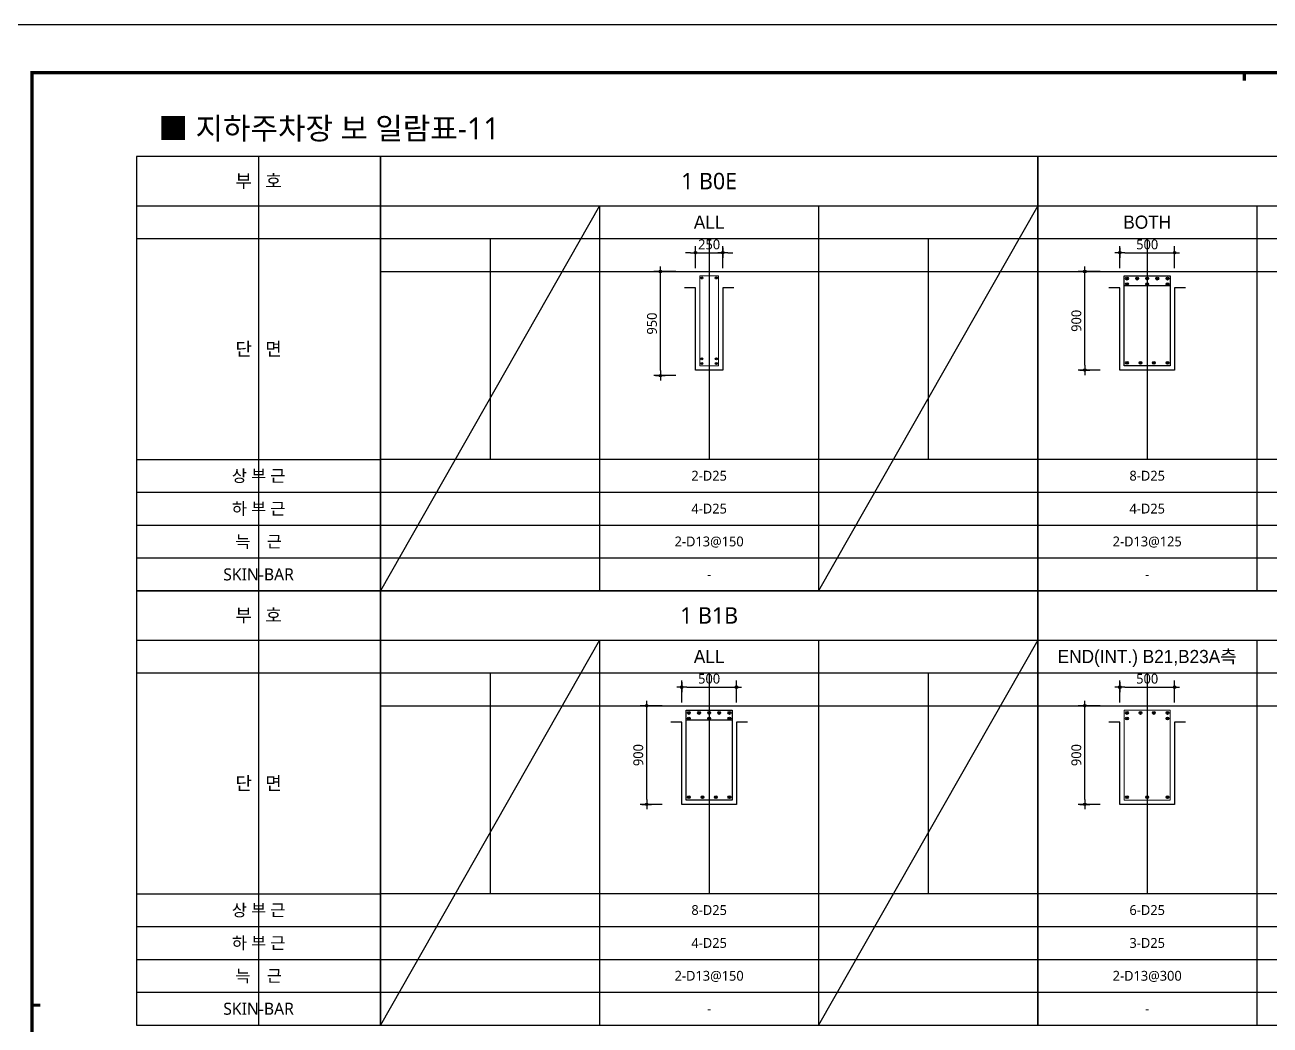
# Model space of a CAD drawing. Header units: millimetres. Extents: x 0 to 252030, y -124740 to 196020.
# Drawn here: x 25705 to 37075, y 115610 to 124740 of the extents above; entities that cross this region are included whole.
import ezdxf
from ezdxf.enums import TextEntityAlignment as Align

# ---------------------------------------------------------------- set-up
doc = ezdxf.new("R2010")
doc.units = ezdxf.units.MM
doc.header["$LTSCALE"] = 30
doc.layers.get('DEFPOINTS').update_dxf_attribs({"color": 142})
for name, color, linetype in [('0-SEC1', 3, 'Continuous'), ('CON', 2, 'Continuous'), ('DIM', 7, 'Continuous'), ('ETC', 7, 'Continuous'), ('S-철근', 3, 'Continuous'), ('SHEET', 7, 'Continuous'), ('TEXT', 6, 'Continuous'), ('TXT', 3, 'Continuous'), ('XR-FORM_(도룡동)$0$Sheet', 7, 'Continuous')]:
    doc.layers.add(name, color=color, linetype=linetype)
doc.layers.add('Stirrup', color=1, linetype='Continuous', lineweight=0)
doc.styles.get("Standard").update_dxf_attribs({"font": 'malgun.ttf'})
doc.styles.add('돋움', font='Dotum.ttf')
doc.styles.add('맑은 고딕', font='malgun.ttf')
doc.dimstyles.new('30NDIM', dxfattribs={"dimscale": 50, "dimtxt": 3, "dimasz": 1.5, "dimexe": 2, "dimexo": 6, "dimgap": 1, "dimtad": 1, "dimdec": 0, "dimrnd": 0.25, "dimzin": 0, "dimdsep": 46, "dimtxsty": 'Standard', "dimblk": 'Z_DOT', "dimcen": 5, "dimclrd": 256, "dimclre": 256, "dimclrt": 3, "dimadec": 0, "dimazin": 0, "dimtm": 1e-09, "dimtfac": 1, "dimtdec": 0, "dimtix": 1, "dimtmove": 2, "dimatfit": 1, "dimldrblk": 'Z_DOT', "dimfxl": 1, "dimtolj": 1, "dimtzin": 0, "dimarcsym": 0})

# ---------------------------------------------------------------- blocks, each defined once
blk = doc.blocks.new('XR-FORM_(도룡동)$0$S')
at = {"layer": 'XR-FORM_(도룡동)$0$Sheet', "const_width": 100}
blk.add_lwpolyline([(1850, 57950), (82250, 57950), (82250, 1200), (1850, 1200)], close=True, dxfattribs=at)
at = {"layer": 'XR-FORM_(도룡동)$0$Sheet', "linetype": 'Continuous', "const_width": 100}
for points in [[(38745, 57950), (38745, 57700)], [(2100, 29575), (1850, 29575)]]:
    blk.add_lwpolyline(points, dxfattribs=at)
blk = doc.blocks.new('XR-FORM_(도룡동)', base_point=(101.33, -56114.51))
at = {"layer": 'DEFPOINTS'}
blk.add_lwpolyline([(0, 0), (420, 0), (420, 297), (0, 297)], close=True, dxfattribs=at)
at = {"xscale": 0.005, "yscale": 0.005, "zscale": 0.005}
blk.add_blockref('XR-FORM_(도룡동)$0$S', (-0.25, 0), dxfattribs=at)
blk = doc.blocks.new('*U160')
at = {"layer": 'DEFPOINTS'}
for p, q in [((-1114, 5286), (-1114, 1321)), ((-2229, 4536), (0, 4536))]:
    blk.add_line(p, q, dxfattribs=at)
at = {"layer": 'SHEET'}
blk.add_line((-2229, 4836), (0, 4836), dxfattribs=at)
at = {"layer": 'SHEET', "color": 6}
for p, q in [((-2229, 2521), (0, 2521)), ((-2229, 2221), (0, 2221)), ((-2229, 1921), (0, 1921)), ((-2229, 1621), (0, 1621))]:
    blk.add_line(p, q, dxfattribs=at)
at = {"layer": 'SHEET'}
blk.add_lwpolyline([(0, 5286), (-2229, 5286), (-2229, 1321), (0, 1321)], close=True, dxfattribs=at)
at = {"layer": 'TXT', "style": '맑은 고딕'}
for s, height, p in [('부   호', 120, (-1114, 5061)), ('단   면', 120, (-1114, 3529)), ('상 부 근', 110, (-1114, 2371)), ('하 부 근', 110, (-1114, 2071)), ('늑    근', 110, (-1114, 1771)), ('SKIN-BAR', 110, (-1114, 1471))]:
    blk.add_text(s, height=height, dxfattribs=at).set_placement(p, align=Align.MIDDLE_CENTER)
blk = doc.blocks.new('4등분')
at = {"layer": 'DEFPOINTS'}
for p, q in [((1000, 3214), (1000, 1200)), ((3000, 3214), (3000, 1200)), ((5000, 3214), (5000, 1200)), ((0, 2914), (6000, 2914))]:
    blk.add_line(p, q, dxfattribs=at)
at = {"layer": 'SHEET'}
blk.add_line((0, 3514), (6000, 3514), dxfattribs=at)
at = {"layer": 'SHEET', "color": 6}
for p, q in [((2000, 3514), (2000, 0)), ((4000, 3514), (4000, 0)), ((0, 3214), (6000, 3214)), ((0, 1200), (6000, 1200)), ((0, 900), (6000, 900)), ((0, 600), (6000, 600)), ((0, 300), (6000, 300))]:
    blk.add_line(p, q, dxfattribs=at)
at = {"layer": 'SHEET'}
blk.add_lwpolyline([(6000, 3964), (0, 3964), (0, 0), (6000, 0)], close=True, dxfattribs=at)
blk = doc.blocks.new('Z_DOT')
at = {"layer": 'DIM', "color": 0}
for p, q in [((-1, 0), (1, 0)), ((0, -1), (0, 1))]:
    blk.add_line(p, q, dxfattribs=at)
for radius in [0.25, 0.125]:
    blk.add_circle((0, 0), radius, dxfattribs=at)
blk = doc.blocks.new('*D443')
at = {"layer": 'DEFPOINTS', "color": 0, "transparency": 16777216}
for p in [(36203, 122660), (35703, 122339), (36203, 122339)]:
    blk.add_point(p, dxfattribs=at)
at = {"layer": 'DIM', "lineweight": -2, "transparency": 16777216}
for p, q in [((35703, 122519), (35703, 122720)), ((36203, 122519), (36203, 122720)), ((35748, 122660), (36158, 122660))]:
    blk.add_line(p, q, dxfattribs=at)
at = {"layer": 'DIM', "lineweight": -2, "transparency": 16777216, "xscale": 45, "yscale": 45, "zscale": 45, "rotation": 180}
blk.add_blockref('Z_DOT', (35703, 122660), dxfattribs=at)
at = {"layer": 'DIM', "lineweight": -2, "transparency": 16777216, "xscale": 45, "yscale": 45, "zscale": 45}
blk.add_blockref('Z_DOT', (36203, 122660), dxfattribs=at)
at = {"layer": 'DIM', "color": 3, "transparency": 16777216, "insert": (35953, 122736), "char_height": 90, "attachment_point": 5}
blk.add_mtext('\\A1;500', dxfattribs=at)
blk = doc.blocks.new('*D444')
at = {"layer": 'DEFPOINTS', "color": 0, "transparency": 16777216}
for p in [(35383, 122489), (35703, 122489), (35703, 121589)]:
    blk.add_point(p, dxfattribs=at)
at = {"layer": 'DIM', "lineweight": -2, "transparency": 16777216}
for p, q in [((35523, 122489), (35323, 122489)), ((35383, 121634), (35383, 122444)), ((35523, 121589), (35323, 121589))]:
    blk.add_line(p, q, dxfattribs=at)
at = {"layer": 'DIM', "lineweight": -2, "transparency": 16777216, "xscale": 45, "yscale": 45, "zscale": 45}
for p, rotation in [((35383, 122489), 90), ((35383, 121589), 270)]:
    blk.add_blockref('Z_DOT', p, dxfattribs=dict(at, rotation=rotation))
at = {"layer": 'DIM', "color": 3, "transparency": 16777216, "insert": (35306, 122039), "char_height": 90, "attachment_point": 5, "rotation": 90}
blk.add_mtext('\\A1;900', dxfattribs=at)
blk = doc.blocks.new('*D453')
at = {"layer": 'DEFPOINTS', "color": 0, "transparency": 16777216}
for p in [(36203, 118695), (35703, 118375), (36203, 118375)]:
    blk.add_point(p, dxfattribs=at)
at = {"layer": 'DIM', "lineweight": -2, "transparency": 16777216}
for p, q in [((35703, 118555), (35703, 118755)), ((36203, 118555), (36203, 118755)), ((35748, 118695), (36158, 118695))]:
    blk.add_line(p, q, dxfattribs=at)
at = {"layer": 'DIM', "lineweight": -2, "transparency": 16777216, "xscale": 45, "yscale": 45, "zscale": 45, "rotation": 180}
blk.add_blockref('Z_DOT', (35703, 118695), dxfattribs=at)
at = {"layer": 'DIM', "lineweight": -2, "transparency": 16777216, "xscale": 45, "yscale": 45, "zscale": 45}
blk.add_blockref('Z_DOT', (36203, 118695), dxfattribs=at)
at = {"layer": 'DIM', "color": 3, "transparency": 16777216, "insert": (35953, 118772), "char_height": 90, "attachment_point": 5}
blk.add_mtext('\\A1;500', dxfattribs=at)
blk = doc.blocks.new('*D454')
at = {"layer": 'DEFPOINTS', "color": 0, "transparency": 16777216}
for p in [(35383, 118525), (35703, 118525), (35703, 117625)]:
    blk.add_point(p, dxfattribs=at)
at = {"layer": 'DIM', "lineweight": -2, "transparency": 16777216}
for p, q in [((35523, 118525), (35323, 118525)), ((35383, 117670), (35383, 118480)), ((35523, 117625), (35323, 117625))]:
    blk.add_line(p, q, dxfattribs=at)
at = {"layer": 'DIM', "lineweight": -2, "transparency": 16777216, "xscale": 45, "yscale": 45, "zscale": 45}
for p, rotation in [((35383, 118525), 90), ((35383, 117625), 270)]:
    blk.add_blockref('Z_DOT', p, dxfattribs=dict(at, rotation=rotation))
at = {"layer": 'DIM', "color": 3, "transparency": 16777216, "insert": (35306, 118075), "char_height": 90, "attachment_point": 5, "rotation": 90}
blk.add_mtext('\\A1;900', dxfattribs=at)
blk = doc.blocks.new('*D1107')
at = {"layer": 'DEFPOINTS', "color": 0, "transparency": 16777216}
for p in [(32078, 122660), (31828, 122339), (32078, 122339)]:
    blk.add_point(p, dxfattribs=at)
at = {"layer": 'DIM', "lineweight": -2, "transparency": 16777216}
for p, q in [((31828, 122519), (31828, 122720)), ((32078, 122519), (32078, 122720)), ((31783, 122660), (31738, 122660)), ((31828, 122660), (32078, 122660)), ((32123, 122660), (32168, 122660))]:
    blk.add_line(p, q, dxfattribs=at)
at = {"layer": 'DIM', "lineweight": -2, "transparency": 16777216, "xscale": 45, "yscale": 45, "zscale": 45}
blk.add_blockref('Z_DOT', (31828, 122660), dxfattribs=at)
at = {"layer": 'DIM', "lineweight": -2, "transparency": 16777216, "xscale": 45, "yscale": 45, "zscale": 45, "rotation": 180}
blk.add_blockref('Z_DOT', (32078, 122660), dxfattribs=at)
at = {"layer": 'DIM', "color": 3, "transparency": 16777216, "insert": (31953, 122736), "char_height": 90, "attachment_point": 5}
blk.add_mtext('\\A1;250', dxfattribs=at)
blk = doc.blocks.new('*D1108')
at = {"layer": 'DEFPOINTS', "color": 0, "transparency": 16777216}
for p in [(31508, 122489), (31828, 122489), (31828, 121539)]:
    blk.add_point(p, dxfattribs=at)
at = {"layer": 'DIM', "lineweight": -2, "transparency": 16777216}
for p, q in [((31648, 122489), (31448, 122489)), ((31508, 121584), (31508, 122444)), ((31648, 121539), (31448, 121539))]:
    blk.add_line(p, q, dxfattribs=at)
at = {"layer": 'DIM', "lineweight": -2, "transparency": 16777216, "xscale": 45, "yscale": 45, "zscale": 45}
for p, rotation in [((31508, 122489), 90), ((31508, 121539), 270)]:
    blk.add_blockref('Z_DOT', p, dxfattribs=dict(at, rotation=rotation))
at = {"layer": 'DIM', "color": 3, "transparency": 16777216, "insert": (31431, 122014), "char_height": 90, "attachment_point": 5, "rotation": 90}
blk.add_mtext('\\A1;950', dxfattribs=at)
blk = doc.blocks.new('*D1352')
at = {"layer": 'DEFPOINTS', "color": 0, "transparency": 16777216}
for p in [(32203, 118695), (31703, 118375), (32203, 118375)]:
    blk.add_point(p, dxfattribs=at)
at = {"layer": 'DIM', "lineweight": -2, "transparency": 16777216}
for p, q in [((31703, 118555), (31703, 118755)), ((32203, 118555), (32203, 118755)), ((31748, 118695), (32158, 118695))]:
    blk.add_line(p, q, dxfattribs=at)
at = {"layer": 'DIM', "lineweight": -2, "transparency": 16777216, "xscale": 45, "yscale": 45, "zscale": 45, "rotation": 180}
blk.add_blockref('Z_DOT', (31703, 118695), dxfattribs=at)
at = {"layer": 'DIM', "lineweight": -2, "transparency": 16777216, "xscale": 45, "yscale": 45, "zscale": 45}
blk.add_blockref('Z_DOT', (32203, 118695), dxfattribs=at)
at = {"layer": 'DIM', "color": 3, "transparency": 16777216, "insert": (31953, 118772), "char_height": 90, "attachment_point": 5}
blk.add_mtext('\\A1;500', dxfattribs=at)
blk = doc.blocks.new('*D1353')
at = {"layer": 'DEFPOINTS', "color": 0, "transparency": 16777216}
for p in [(31383, 118525), (31703, 118525), (31703, 117625)]:
    blk.add_point(p, dxfattribs=at)
at = {"layer": 'DIM', "lineweight": -2, "transparency": 16777216}
for p, q in [((31523, 118525), (31323, 118525)), ((31383, 117670), (31383, 118480)), ((31523, 117625), (31323, 117625))]:
    blk.add_line(p, q, dxfattribs=at)
at = {"layer": 'DIM', "lineweight": -2, "transparency": 16777216, "xscale": 45, "yscale": 45, "zscale": 45}
for p, rotation in [((31383, 118525), 90), ((31383, 117625), 270)]:
    blk.add_blockref('Z_DOT', p, dxfattribs=dict(at, rotation=rotation))
at = {"layer": 'DIM', "color": 3, "transparency": 16777216, "insert": (31306, 118075), "char_height": 90, "attachment_point": 5, "rotation": 90}
blk.add_mtext('\\A1;900', dxfattribs=at)

msp = doc.modelspace()

# ---------------------------------------------------------------- hatches: boundary and pattern name
at = {"layer": 'S-철근'}
h = msp.add_hatch(color=256, dxfattribs=at)
edge = h.paths.add_edge_path()
edge.add_arc((31887.08013, 122430.41992), 9.55, 0, 180)
edge.add_arc((31887.08013, 122430.41992), 9.55, 180, 360)
h = msp.add_hatch(color=256, dxfattribs=at)
edge = h.paths.add_edge_path()
edge.add_arc((32018.92013, 122430.41992), 9.55, 0, 180)
edge.add_arc((32018.92013, 122430.41992), 9.55, 180, 360)
h = msp.add_hatch(color=256, dxfattribs=at)
edge = h.paths.add_edge_path()
edge.add_arc((35768.40013, 122424.09992), 12.7, 0, 180)
edge.add_arc((35768.40013, 122424.09992), 12.7, 180, 360)
h = msp.add_hatch(color=256, dxfattribs=at)
edge = h.paths.add_edge_path()
edge.add_arc((35768.40013, 122373.29992), 12.7, 0, 180)
edge.add_arc((35768.40013, 122373.29992), 12.7, 180, 360)
h = msp.add_hatch(color=256, dxfattribs=at)
edge = h.paths.add_edge_path()
edge.add_arc((35860.70013, 122424.09992), 12.7, 0, 180)
edge.add_arc((35860.70013, 122424.09992), 12.7, 180, 360)
h = msp.add_hatch(color=256, dxfattribs=at)
edge = h.paths.add_edge_path()
edge.add_arc((35953.00013, 122424.09992), 12.7, 0, 180)
edge.add_arc((35953.00013, 122424.09992), 12.7, 180, 360)
h = msp.add_hatch(color=256, dxfattribs=at)
edge = h.paths.add_edge_path()
edge.add_arc((35953.00013, 122373.29992), 12.7, 0, 180)
edge.add_arc((35953.00013, 122373.29992), 12.7, 180, 360)
h = msp.add_hatch(color=256, dxfattribs=at)
edge = h.paths.add_edge_path()
edge.add_arc((36045.30013, 122424.09992), 12.7, 0, 180)
edge.add_arc((36045.30013, 122424.09992), 12.7, 180, 360)
h = msp.add_hatch(color=256, dxfattribs=at)
edge = h.paths.add_edge_path()
edge.add_arc((36137.60013, 122424.09992), 12.7, 0, 180)
edge.add_arc((36137.60013, 122424.09992), 12.7, 180, 360)
h = msp.add_hatch(color=256, dxfattribs=at)
edge = h.paths.add_edge_path()
edge.add_arc((36137.60013, 122373.29992), 12.7, 0, 180)
edge.add_arc((36137.60013, 122373.29992), 12.7, 180, 360)
h = msp.add_hatch(color=256, dxfattribs=at)
edge = h.paths.add_edge_path()
edge.add_arc((31887.08013, 121692.67992), 9.55, 0, 180)
edge.add_arc((31887.08013, 121692.67992), 9.55, 180, 360)
h = msp.add_hatch(color=256, dxfattribs=at)
edge = h.paths.add_edge_path()
edge.add_arc((32018.92013, 121692.67992), 9.55, 0, 180)
edge.add_arc((32018.92013, 121692.67992), 9.55, 180, 360)
h = msp.add_hatch(color=256, dxfattribs=at)
edge = h.paths.add_edge_path()
edge.add_arc((35768.40013, 121654.89992), 12.7, 0, 180)
edge.add_arc((35768.40013, 121654.89992), 12.7, 180, 360)
h = msp.add_hatch(color=256, dxfattribs=at)
edge = h.paths.add_edge_path()
edge.add_arc((35891.4668, 121654.89992), 12.7, 0, 180)
edge.add_arc((35891.4668, 121654.89992), 12.7, 180, 360)
h = msp.add_hatch(color=256, dxfattribs=at)
edge = h.paths.add_edge_path()
edge.add_arc((36014.53347, 121654.89992), 12.7, 0, 180)
edge.add_arc((36014.53347, 121654.89992), 12.7, 180, 360)
h = msp.add_hatch(color=256, dxfattribs=at)
edge = h.paths.add_edge_path()
edge.add_arc((36137.60013, 121654.89992), 12.7, 0, 180)
edge.add_arc((36137.60013, 121654.89992), 12.7, 180, 360)
h = msp.add_hatch(color=256, dxfattribs=at)
edge = h.paths.add_edge_path()
edge.add_arc((31887.08013, 121648.57992), 9.55, 0, 180)
edge.add_arc((31887.08013, 121648.57992), 9.55, 180, 360)
h = msp.add_hatch(color=256, dxfattribs=at)
edge = h.paths.add_edge_path()
edge.add_arc((32018.92013, 121648.57992), 9.55, 0, 180)
edge.add_arc((32018.92013, 121648.57992), 9.55, 180, 360)
h = msp.add_hatch(color=256, dxfattribs=at)
edge = h.paths.add_edge_path()
edge.add_arc((31768.40013, 118459.59992), 12.7, 0, 180)
edge.add_arc((31768.40013, 118459.59992), 12.7, 180, 360)
h = msp.add_hatch(color=256, dxfattribs=at)
edge = h.paths.add_edge_path()
edge.add_arc((31768.40013, 118408.79992), 12.7, 0, 180)
edge.add_arc((31768.40013, 118408.79992), 12.7, 180, 360)
h = msp.add_hatch(color=256, dxfattribs=at)
edge = h.paths.add_edge_path()
edge.add_arc((31860.70013, 118459.59992), 12.7, 0, 180)
edge.add_arc((31860.70013, 118459.59992), 12.7, 180, 360)
h = msp.add_hatch(color=256, dxfattribs=at)
edge = h.paths.add_edge_path()
edge.add_arc((31953.00013, 118459.59992), 12.7, 0, 180)
edge.add_arc((31953.00013, 118459.59992), 12.7, 180, 360)
h = msp.add_hatch(color=256, dxfattribs=at)
edge = h.paths.add_edge_path()
edge.add_arc((31953.00013, 118408.79992), 12.7, 0, 180)
edge.add_arc((31953.00013, 118408.79992), 12.7, 180, 360)
h = msp.add_hatch(color=256, dxfattribs=at)
edge = h.paths.add_edge_path()
edge.add_arc((32045.30013, 118459.59992), 12.7, 0, 180)
edge.add_arc((32045.30013, 118459.59992), 12.7, 180, 360)
h = msp.add_hatch(color=256, dxfattribs=at)
edge = h.paths.add_edge_path()
edge.add_arc((32137.60013, 118459.59992), 12.7, 0, 180)
edge.add_arc((32137.60013, 118459.59992), 12.7, 180, 360)
h = msp.add_hatch(color=256, dxfattribs=at)
edge = h.paths.add_edge_path()
edge.add_arc((32137.60013, 118408.79992), 12.7, 0, 180)
edge.add_arc((32137.60013, 118408.79992), 12.7, 180, 360)
h = msp.add_hatch(color=256, dxfattribs=at)
edge = h.paths.add_edge_path()
edge.add_arc((35768.40013, 118459.59992), 12.7, 0, 180)
edge.add_arc((35768.40013, 118459.59992), 12.7, 180, 360)
h = msp.add_hatch(color=256, dxfattribs=at)
edge = h.paths.add_edge_path()
edge.add_arc((35768.40013, 118408.79992), 12.7, 0, 180)
edge.add_arc((35768.40013, 118408.79992), 12.7, 180, 360)
h = msp.add_hatch(color=256, dxfattribs=at)
edge = h.paths.add_edge_path()
edge.add_arc((35891.4668, 118459.59992), 12.7, 0, 180)
edge.add_arc((35891.4668, 118459.59992), 12.7, 180, 360)
h = msp.add_hatch(color=256, dxfattribs=at)
edge = h.paths.add_edge_path()
edge.add_arc((36014.53347, 118459.59992), 12.7, 0, 180)
edge.add_arc((36014.53347, 118459.59992), 12.7, 180, 360)
h = msp.add_hatch(color=256, dxfattribs=at)
edge = h.paths.add_edge_path()
edge.add_arc((36137.60013, 118459.59992), 12.7, 0, 180)
edge.add_arc((36137.60013, 118459.59992), 12.7, 180, 360)
h = msp.add_hatch(color=256, dxfattribs=at)
edge = h.paths.add_edge_path()
edge.add_arc((36137.60013, 118408.79992), 12.7, 0, 180)
edge.add_arc((36137.60013, 118408.79992), 12.7, 180, 360)
h = msp.add_hatch(color=256, dxfattribs=at)
edge = h.paths.add_edge_path()
edge.add_arc((31768.40013, 117690.39992), 12.7, 0, 180)
edge.add_arc((31768.40013, 117690.39992), 12.7, 180, 360)
h = msp.add_hatch(color=256, dxfattribs=at)
edge = h.paths.add_edge_path()
edge.add_arc((31891.4668, 117690.39992), 12.7, 0, 180)
edge.add_arc((31891.4668, 117690.39992), 12.7, 180, 360)
h = msp.add_hatch(color=256, dxfattribs=at)
edge = h.paths.add_edge_path()
edge.add_arc((32014.53347, 117690.39992), 12.7, 0, 180)
edge.add_arc((32014.53347, 117690.39992), 12.7, 180, 360)
h = msp.add_hatch(color=256, dxfattribs=at)
edge = h.paths.add_edge_path()
edge.add_arc((32137.60013, 117690.39992), 12.7, 0, 180)
edge.add_arc((32137.60013, 117690.39992), 12.7, 180, 360)
h = msp.add_hatch(color=256, dxfattribs=at)
edge = h.paths.add_edge_path()
edge.add_arc((35768.40013, 117690.39992), 12.7, 0, 180)
edge.add_arc((35768.40013, 117690.39992), 12.7, 180, 360)
h = msp.add_hatch(color=256, dxfattribs=at)
edge = h.paths.add_edge_path()
edge.add_arc((35953.00013, 117690.39992), 12.7, 0, 180)
edge.add_arc((35953.00013, 117690.39992), 12.7, 180, 360)
h = msp.add_hatch(color=256, dxfattribs=at)
edge = h.paths.add_edge_path()
edge.add_arc((36137.60013, 117690.39992), 12.7, 0, 180)
edge.add_arc((36137.60013, 117690.39992), 12.7, 180, 360)

# ---------------------------------------------------------------- linework, layer by layer
at = {"layer": 'CON', "color": 8}
for p, q in [((31728.00013, 122489.49992), (32178.00013, 122489.49992)), ((35603.00013, 122489.49992), (36303.00013, 122489.49992)), ((31603.00013, 118524.99992), (32303.00013, 118524.99992)), ((35603.00013, 118524.99992), (36303.00013, 118524.99992))]:
    msp.add_line(p, q, dxfattribs=at)
for points in [[(32178.00013, 122339.49992), (32078.00013, 122339.49992), (32078.00013, 121589.49992), (31828.00013, 121589.49992), (31828.00013, 122339.49992), (31728.00013, 122339.49992)], [(36303.00013, 122339.49992), (36203.00013, 122339.49992), (36203.00013, 121589.49992), (35703.00013, 121589.49992), (35703.00013, 122339.49992), (35603.00013, 122339.49992)], [(32303.00013, 118374.99992), (32203.00013, 118374.99992), (32203.00013, 117624.99992), (31703.00013, 117624.99992), (31703.00013, 118374.99992), (31603.00013, 118374.99992)], [(36303.00013, 118374.99992), (36203.00013, 118374.99992), (36203.00013, 117624.99992), (35703.00013, 117624.99992), (35703.00013, 118374.99992), (35603.00013, 118374.99992)]]:
    msp.add_lwpolyline(points, dxfattribs=at)
at = {"layer": 'ETC', "color": 8}
for p, q in [((35743.00013, 122360.59992), (36163.00013, 122360.59992)), ((31743.00013, 118396.09992), (32163.00013, 118396.09992))]:
    msp.add_line(p, q, dxfattribs=at)
at = {"layer": 'S-철근'}
for points in [[(35743.00013, 121629.49992), (35743.00013, 122449.49992), (36163.00013, 122449.49992), (36163.00013, 121629.49992), (35743.00013, 121629.49992)], [(31743.00013, 117664.99992), (31743.00013, 118484.99992), (32163.00013, 118484.99992), (32163.00013, 117664.99992), (31743.00013, 117664.99992)]]:
    msp.add_lwpolyline(points, dxfattribs=at)
for centre, radius in [((31887.08013, 122430.41992), 9.55), ((32018.92013, 122430.41992), 9.55), ((35768.40013, 122424.09992), 12.7), ((35768.40013, 122373.29992), 12.7), ((35860.70013, 122424.09992), 12.7), ((35953.00013, 122424.09992), 12.7), ((35953.00013, 122373.29992), 12.7), ((36045.30013, 122424.09992), 12.7), ((36137.60013, 122424.09992), 12.7), ((36137.60013, 122373.29992), 12.7), ((31887.08013, 121692.67992), 9.55), ((32018.92013, 121692.67992), 9.55), ((35768.40013, 121654.89992), 12.7), ((35891.4668, 121654.89992), 12.7), ((36014.53347, 121654.89992), 12.7), ((36137.60013, 121654.89992), 12.7), ((31887.08013, 121648.57992), 9.55), ((32018.92013, 121648.57992), 9.55), ((31768.40013, 118459.59992), 12.7), ((31768.40013, 118408.79992), 12.7), ((31860.70013, 118459.59992), 12.7), ((31953.00013, 118459.59992), 12.7), ((31953.00013, 118408.79992), 12.7), ((32045.30013, 118459.59992), 12.7), ((32137.60013, 118459.59992), 12.7), ((32137.60013, 118408.79992), 12.7), ((35768.40013, 118459.59992), 12.7), ((35768.40013, 118408.79992), 12.7), ((35891.4668, 118459.59992), 12.7), ((36014.53347, 118459.59992), 12.7), ((36137.60013, 118459.59992), 12.7), ((36137.60013, 118408.79992), 12.7), ((31768.40013, 117690.39992), 12.7), ((31891.4668, 117690.39992), 12.7), ((32014.53347, 117690.39992), 12.7), ((32137.60013, 117690.39992), 12.7), ((35768.40013, 117690.39992), 12.7), ((35953.00013, 117690.39992), 12.7), ((36137.60013, 117690.39992), 12.7)]:
    msp.add_circle(centre, radius, dxfattribs=at)
at = {"layer": 'SHEET'}
for p, q in [((30953.00013, 123089.49992), (28953.00013, 119574.99992)), ((34953.00013, 123089.49992), (32953.00013, 119574.99992)), ((30953.00013, 119124.99992), (28953.00013, 115610.49992)), ((34953.00013, 119124.99992), (32953.00013, 115610.49992))]:
    msp.add_line(p, q, dxfattribs=at)
at = {"layer": 'Stirrup', "color": 3}
for points in [[(31868.00013, 121629.49992), (31868.00013, 122449.49992), (32038.00013, 122449.49992), (32038.00013, 121629.49992), (31868.00013, 121629.49992)], [(35743.00013, 117664.99992), (35743.00013, 118484.99992), (36163.00013, 118484.99992), (36163.00013, 117664.99992), (35743.00013, 117664.99992)]]:
    msp.add_lwpolyline(points, dxfattribs=at)

# ---------------------------------------------------------------- block references
for name, p in [('*U160', (28953.00013, 118253.49992)), ('4등분', (28953.00013, 119574.99992)), ('4등분', (34953.00013, 119574.99992)), ('*U160', (28953.00013, 114288.99992)), ('4등분', (28953.00013, 115610.49992)), ('4등분', (34953.00013, 115610.49992))]:
    msp.add_blockref(name, p)
at = {"layer": '0-SEC1', "xscale": 60, "yscale": 60, "zscale": 60}
msp.add_blockref('XR-FORM_(도룡동)', (31310.02429, -3259950.57868), dxfattribs=at)

# ---------------------------------------------------------------- texts
at = {"layer": 'TEXT', "style": '맑은 고딕'}
msp.add_text('■ 지하주차장 보 일람표-11', height=200, dxfattribs=at).set_placement((26922.82534, 123794.96949), align=Align.MIDDLE_LEFT)
at = {"layer": 'TXT', "color": 2, "style": '맑은 고딕'}
for s, p in [('1 B0E', (31953.00013, 123314.49992)), ('1 B1B', (31953.00013, 119349.99992))]:
    msp.add_text(s, height=150, dxfattribs=at).set_placement(p, align=Align.MIDDLE_CENTER)
at = {"layer": 'TXT'}
for s, height, style, p in [('ALL', 120, '돋움', (31953.00013, 122939.49992)), ('BOTH', 120, '돋움', (35953.00013, 122939.49992)), ('2-D25', 90, '맑은 고딕', (31953.00013, 120624.99992)), ('8-D25', 90, '맑은 고딕', (35953.00013, 120624.99992)), ('4-D25', 90, '맑은 고딕', (31953.00013, 120324.99992)), ('4-D25', 90, '맑은 고딕', (35953.00013, 120324.99992)), ('2-D13@150', 90, '맑은 고딕', (31953.00013, 120024.99992)), ('2-D13@125', 90, '맑은 고딕', (35953.00013, 120024.99992)), ('-', 90, '맑은 고딕', (31953.00013, 119724.99992)), ('-', 90, '맑은 고딕', (35953.00013, 119724.99992)), ('END(INT.) B21,B23A측', 120, '돋움', (35953.00013, 118974.99992)), ('ALL', 120, '돋움', (31953.00013, 118974.99992)), ('8-D25', 90, '맑은 고딕', (31953.00013, 116660.49992)), ('6-D25', 90, '맑은 고딕', (35953.00013, 116660.49992)), ('4-D25', 90, '맑은 고딕', (31953.00013, 116360.49992)), ('3-D25', 90, '맑은 고딕', (35953.00013, 116360.49992)), ('2-D13@150', 90, '맑은 고딕', (31953.00013, 116060.49992)), ('2-D13@300', 90, '맑은 고딕', (35953.00013, 116060.49992)), ('-', 90, '맑은 고딕', (31953.00013, 115760.49992)), ('-', 90, '맑은 고딕', (35953.00013, 115760.49992))]:
    msp.add_text(s, height=height, dxfattribs=dict(at, style=style)).set_placement(p, align=Align.MIDDLE_CENTER)

# ---------------------------------------------------------------- dimensions: what is measured, and where the dimension line sits
at = {"layer": 'DIM'}
for base, p1, p2, picture, middle in [((32078.00013, 122659.65148), (31828.00013, 122339.49992), (32078.00013, 122339.49992), '*D1107', (31953.00013, 122736.14945)), ((36203.00013, 122659.65148), (35703.00013, 122339.49992), (36203.00013, 122339.49992), '*D443', (35953.00013, 122736.14945)), ((32203.00013, 118695.15148), (31703.00013, 118374.99992), (32203.00013, 118374.99992), '*D1352', (31953.00013, 118771.64945)), ((36203.00013, 118695.15148), (35703.00013, 118374.99992), (36203.00013, 118374.99992), '*D453', (35953.00013, 118771.64945))]:
    dim = msp.add_linear_dim(base=base, p1=p1, p2=p2, dimstyle='30NDIM', override={"dimscale": 30, "dimtxsty": 'Standard'}, dxfattribs=at)
    dim.commit()
    dim.dimension.update_dxf_attribs({"geometry": picture, "text_midpoint": middle})
for base, p1, p2, picture, middle in [((31507.84857, 122489.49992), (31828.00013, 121539.49992), (31828.00013, 122489.49992), '*D1108', (31431.3506, 122014.49992)), ((35382.84857, 122489.49992), (35703.00013, 121589.49992), (35703.00013, 122489.49992), '*D444', (35306.3506, 122039.49992)), ((31382.84857, 118524.99992), (31703.00013, 117624.99992), (31703.00013, 118524.99992), '*D1353', (31306.3506, 118074.99992)), ((35382.84857, 118524.99992), (35703.00013, 117624.99992), (35703.00013, 118524.99992), '*D454', (35306.3506, 118074.99992))]:
    dim = msp.add_linear_dim(base=base, p1=p1, p2=p2, angle=90, dimstyle='30NDIM', override={"dimscale": 30, "dimtxsty": 'Standard'}, dxfattribs=at)
    dim.commit()
    dim.dimension.update_dxf_attribs({"geometry": picture, "text_midpoint": middle})

doc.saveas('drawing.dxf')
